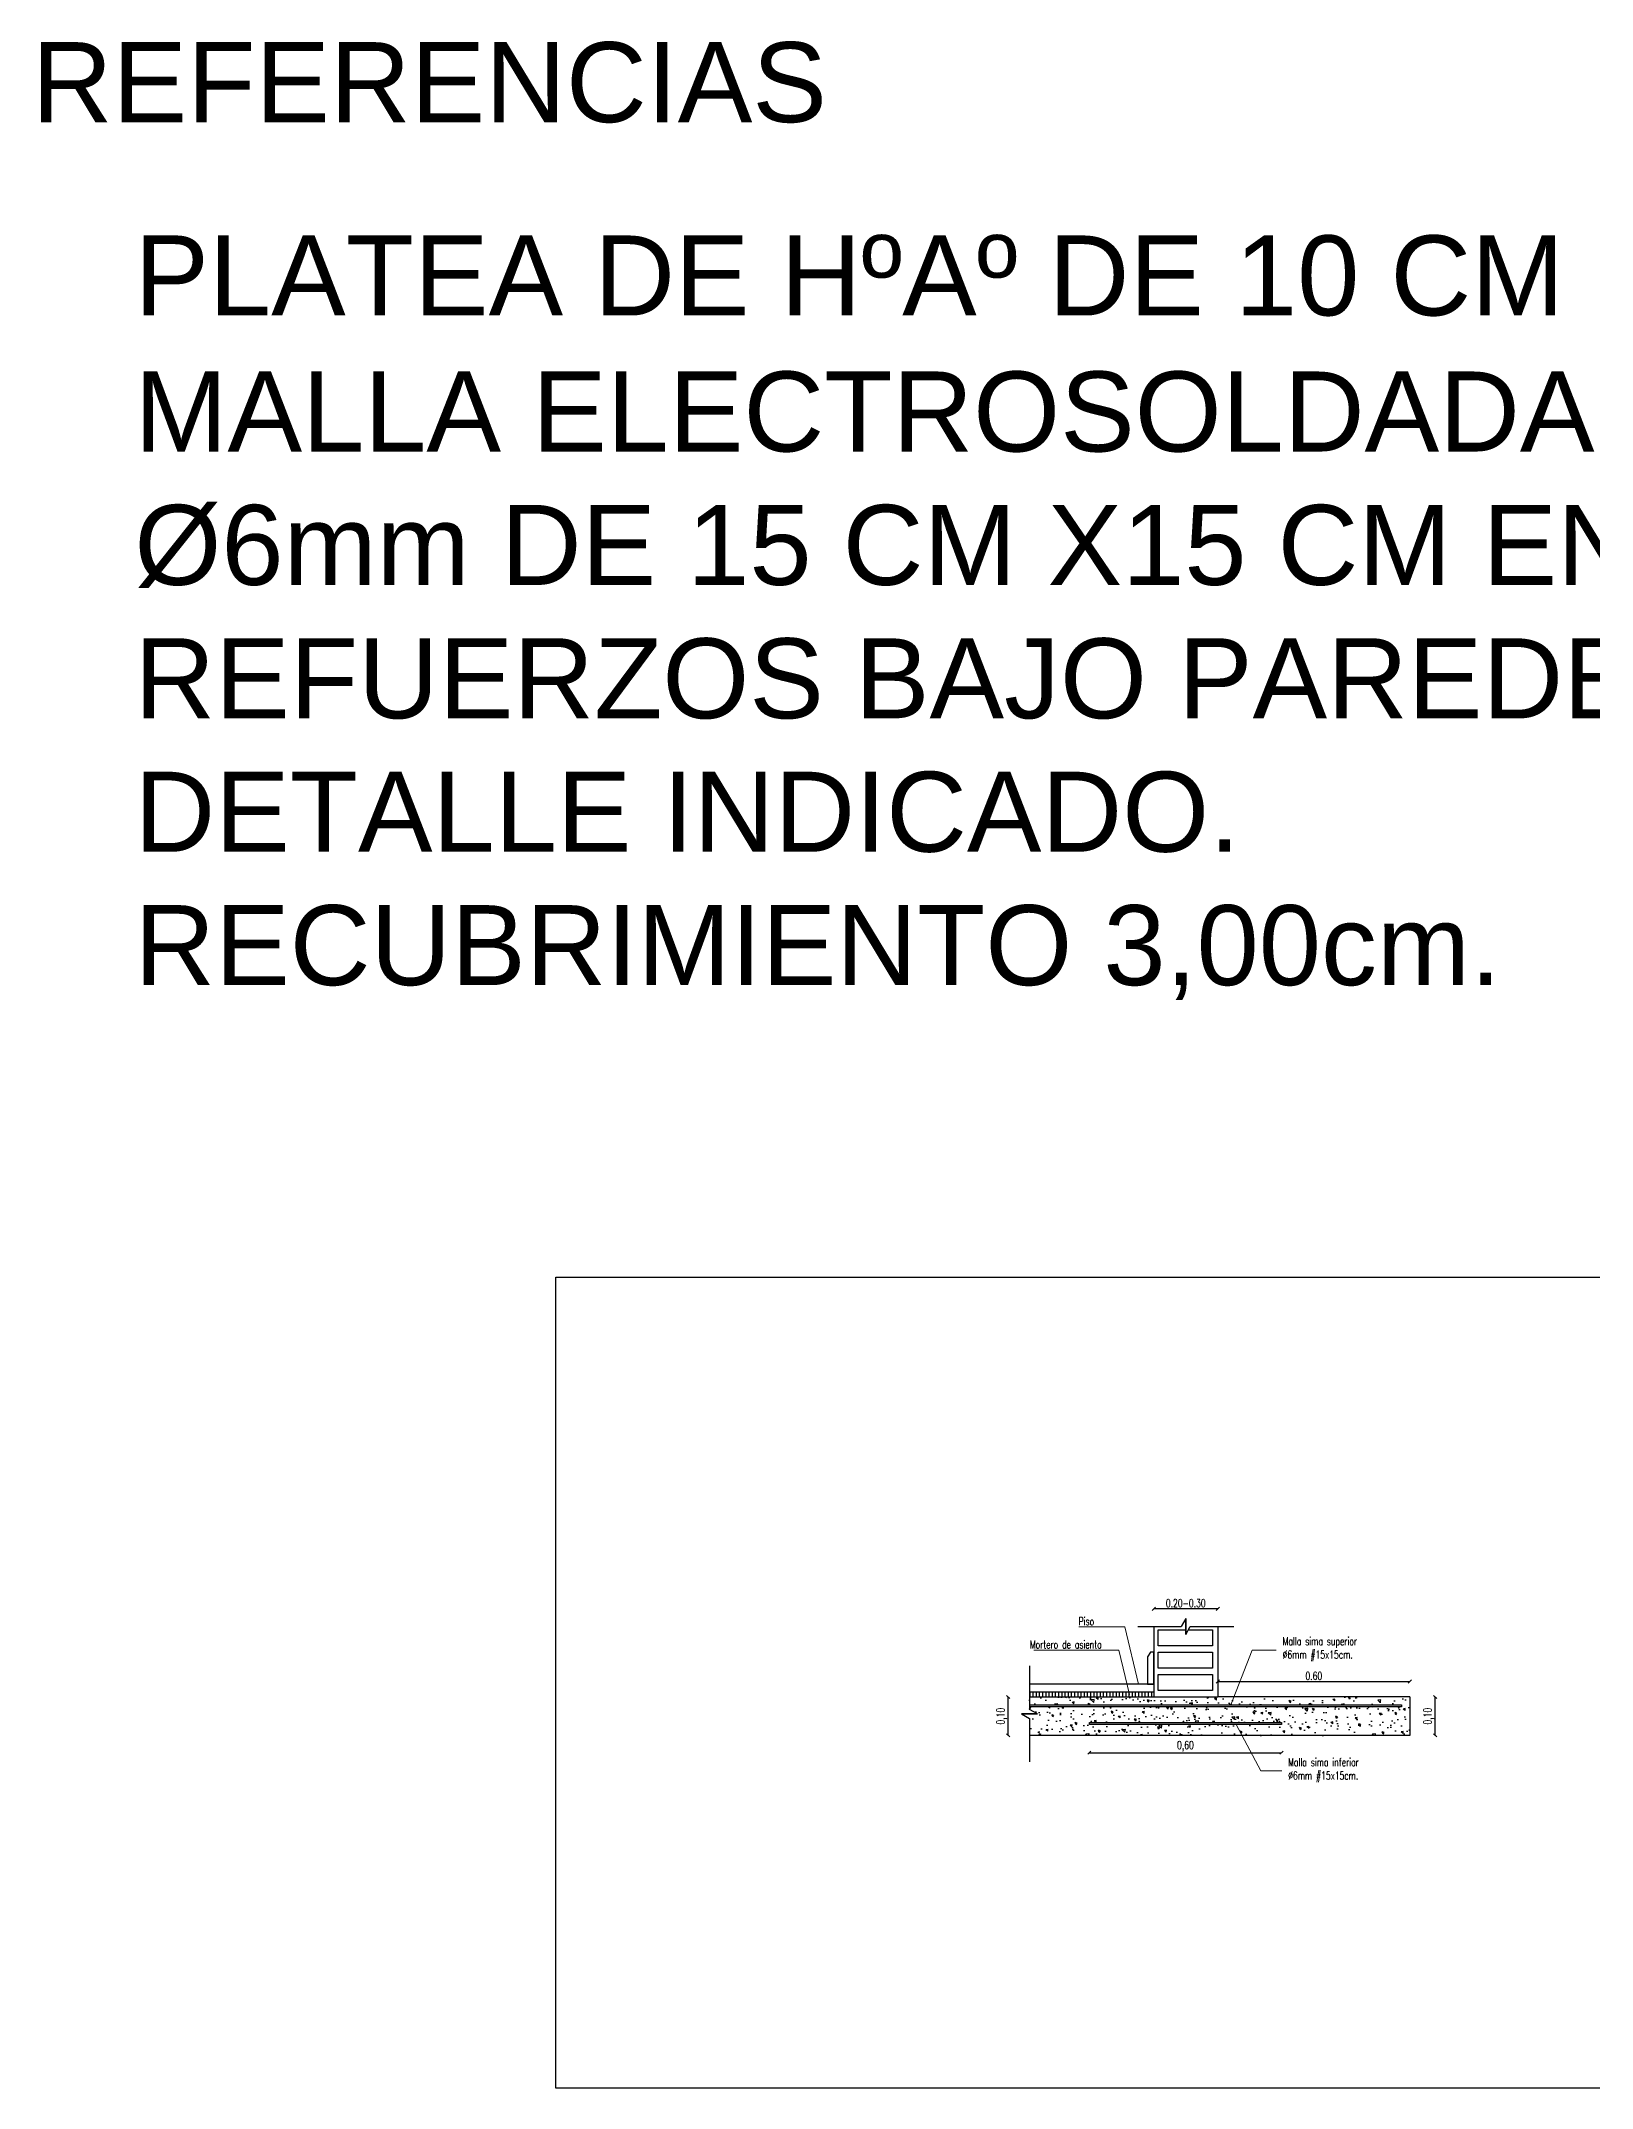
# Model space of a CAD drawing. Header units: millimetres. Extents: x 228 to 428, y 156 to 192.
# Drawn here: x 350.06 to 354.91, y 184.34 to 190.73 of the extents above; entities that cross this region are included whole.
import ezdxf
from ezdxf import colors
from ezdxf.entities.mleader import LeaderData, LeaderLine
from ezdxf.math import Vec2, Vec3

# ---------------------------------------------------------------- set-up
doc = ezdxf.new("R2010")
doc.units = ezdxf.units.MM
doc.header["$LTSCALE"] = 0.1
doc.header["$MEASUREMENT"] = 0
doc.header["$PDMODE"] = 3
doc.header["$PDSIZE"] = 0.1
doc.layers.get('DEFPOINTS').update_dxf_attribs({"color": 1})
doc.layers.add('00-COTAS', color=1, linetype='Continuous', lineweight=9)
doc.layers.add('referencias', color=1, linetype='Continuous', lineweight=5)
for name, color, linetype in [('00-muros-a', 2, 'Continuous'), ('armadura', 10, 'Continuous'), ('CORTE-3', 3, 'Continuous'), ('corte2', 2, 'Continuous'), ('corte5', 5, 'Continuous'), ('FUNDACIONES-TEXTOS', 2, 'Continuous'), ('LADRILLOS', 3, 'Continuous'), ('TRAMAS', 8, 'Continuous')]:
    doc.layers.add(name, color=color, linetype=linetype)
doc.styles.add('COTAS', font='ROMANS.shx', dxfattribs={"width": 0.7})
doc.dimstyles.new('COTA-20', dxfattribs={"dimscale": 1.75, "dimtxt": 0.015, "dimasz": 0.004, "dimexe": 0.08, "dimexo": 0.1, "dimgap": 0.005, "dimtad": 1, "dimzin": 0, "dimdsep": 46, "dimtxsty": 'COTAS', "dimblk": 'DOT', "dimcen": 0.1, "dimse1": 1, "dimse2": 1, "dimclrd": 256, "dimclre": 256, "dimclrt": 256, "dimadec": 0, "dimazin": 0, "dimtfac": 1, "dimtix": 1, "dimtmove": 2, "dimatfit": 3, "dimldrblk": 'DOT', "dimfxl": 0, "dimtolj": 1, "dimtzin": 0, "dimarcsym": 0})

# ---------------------------------------------------------------- blocks, each defined once
blk = doc.blocks.new('_Oblique')
at = {"color": 0, "linetype": 'ByBlock', "lineweight": -2}
blk.add_line((-0.5, -0.5), (0.5, 0.5), dxfattribs=at)
blk = doc.blocks.new('*D99')
at = {"layer": '00-COTAS', "lineweight": -2, "transparency": 16777216}
blk.add_line((354.4171, 185.4412), (354.4171, 185.5612), dxfattribs=at)
at = {"layer": 'DEFPOINTS', "color": 0, "transparency": 16777216}
for p in [(354.338, 185.5612), (354.4171, 185.5612), (354.338, 185.4412)]:
    blk.add_point(p, dxfattribs=at)
at = {"layer": '00-COTAS', "lineweight": -2, "transparency": 16777216, "xscale": 0.01, "yscale": 0.01, "zscale": 0.01}
for p, rotation in [((354.4171, 185.5612), 90), ((354.4171, 185.4412), 270)]:
    blk.add_blockref('_Oblique', p, dxfattribs=dict(at, rotation=rotation))
at = {"layer": '00-COTAS', "transparency": 16777216, "insert": (354.3972, 185.5012), "char_height": 0.025, "attachment_point": 5, "rotation": 90, "style": 'COTAS'}
blk.add_mtext('\\A1;0,10', dxfattribs=at)
blk = doc.blocks.new('_Dot')
at = {"color": 0, "linetype": 'ByBlock', "lineweight": -2}
blk.add_line((-0.5, 0), (-1, 0), dxfattribs=at)
at = {"color": 0, "linetype": 'ByBlock', "const_width": 0.5}
blk.add_lwpolyline([(-0.25, 0, 1), (0.25, 0, 1)], format="xyb", close=True, dxfattribs=at)
blk = doc.blocks.new('*D83')
at = {"layer": '00-COTAS', "lineweight": -2, "transparency": 16777216}
blk.add_line((353.738, 185.6096), (354.338, 185.6096), dxfattribs=at)
at = {"layer": 'DEFPOINTS', "color": 0, "transparency": 16777216}
for p in [(354.338, 185.6096), (353.738, 185.5629), (354.338, 185.4629)]:
    blk.add_point(p, dxfattribs=at)
at = {"layer": '00-COTAS', "lineweight": -2, "transparency": 16777216, "xscale": 0.01, "yscale": 0.01, "zscale": 0.01, "rotation": 180}
blk.add_blockref('_Oblique', (353.738, 185.6096), dxfattribs=at)
at = {"layer": '00-COTAS', "lineweight": -2, "transparency": 16777216, "xscale": 0.01, "yscale": 0.01, "zscale": 0.01}
blk.add_blockref('_Oblique', (354.338, 185.6096), dxfattribs=at)
at = {"layer": '00-COTAS', "transparency": 16777216, "insert": (354.038, 185.6271), "char_height": 0.025, "attachment_point": 5, "style": 'COTAS'}
blk.add_mtext('\\A1;0.60', dxfattribs=at)
blk = doc.blocks.new('_None')
blk = doc.blocks.new('*D76')
at = {"layer": '00-COTAS', "lineweight": -2, "transparency": 16777216}
blk.add_line((353.0832, 185.4412), (353.0832, 185.5612), dxfattribs=at)
at = {"layer": 'DEFPOINTS', "color": 0, "transparency": 16777216}
for p in [(353.0832, 185.5612), (353.1501, 185.5612), (353.1501, 185.4412)]:
    blk.add_point(p, dxfattribs=at)
at = {"layer": '00-COTAS', "lineweight": -2, "transparency": 16777216, "xscale": 0.01, "yscale": 0.01, "zscale": 0.01}
for p, rotation in [((353.0832, 185.5612), 90), ((353.0832, 185.4412), 270)]:
    blk.add_blockref('_Oblique', p, dxfattribs=dict(at, rotation=rotation))
at = {"layer": '00-COTAS', "transparency": 16777216, "insert": (353.0633, 185.5012), "char_height": 0.025, "attachment_point": 5, "rotation": 90, "style": 'COTAS'}
blk.add_mtext('\\A1;0,10', dxfattribs=at)
blk = doc.blocks.new('*D79')
at = {"layer": '00-COTAS', "lineweight": -2, "transparency": 16777216}
blk.add_line((353.738, 185.8368), (353.538, 185.8368), dxfattribs=at)
at = {"layer": 'DEFPOINTS', "color": 0, "transparency": 16777216}
for p in [(353.538, 185.8368), (353.538, 185.7814), (353.738, 185.7814)]:
    blk.add_point(p, dxfattribs=at)
at = {"layer": '00-COTAS', "lineweight": -2, "transparency": 16777216, "xscale": 0.01, "yscale": 0.01, "zscale": 0.01, "rotation": 180}
blk.add_blockref('_Oblique', (353.538, 185.8368), dxfattribs=at)
at = {"layer": '00-COTAS', "lineweight": -2, "transparency": 16777216, "xscale": 0.01, "yscale": 0.01, "zscale": 0.01}
blk.add_blockref('_Oblique', (353.738, 185.8368), dxfattribs=at)
at = {"layer": '00-COTAS', "transparency": 16777216, "insert": (353.638, 185.8543), "char_height": 0.025, "width": 0.053333, "attachment_point": 5, "style": 'COTAS'}
blk.add_mtext('\\A1;0.20-0.30', dxfattribs=at)
blk = doc.blocks.new('*D82')
at = {"layer": '00-COTAS', "lineweight": -2, "transparency": 16777216}
blk.add_line((353.3369, 185.3872), (353.9369, 185.3872), dxfattribs=at)
at = {"layer": 'DEFPOINTS', "color": 0, "transparency": 16777216}
for p in [(353.3369, 185.4912), (353.9369, 185.4912), (353.9369, 185.3872)]:
    blk.add_point(p, dxfattribs=at)
at = {"layer": '00-COTAS', "lineweight": -2, "transparency": 16777216, "xscale": 0.01, "yscale": 0.01, "zscale": 0.01, "rotation": 180}
blk.add_blockref('_Oblique', (353.3369, 185.3872), dxfattribs=at)
at = {"layer": '00-COTAS', "lineweight": -2, "transparency": 16777216, "xscale": 0.01, "yscale": 0.01, "zscale": 0.01}
blk.add_blockref('_Oblique', (353.9369, 185.3872), dxfattribs=at)
at = {"layer": '00-COTAS', "transparency": 16777216, "insert": (353.6369, 185.4071), "char_height": 0.025, "attachment_point": 5, "style": 'COTAS'}
blk.add_mtext('\\A1;0,60', dxfattribs=at)

msp = doc.modelspace()

# ---------------------------------------------------------------- hatches: boundary and pattern name
at = {"layer": 'armadura'}
for points in [[(353.2562, 185.5271, -1), (353.2502, 185.5271, -1)], [(353.4062, 185.5271, -1), (353.4002, 185.5271, -1)], [(353.5562, 185.5271, -1), (353.5502, 185.5271, -1)], [(353.7062, 185.5271, -1), (353.7002, 185.5271, -1)], [(353.8562, 185.5271, -1), (353.8502, 185.5271, -1)], [(354.0062, 185.5271, -1), (354.0002, 185.5271, -1)], [(354.1562, 185.5271, -1), (354.1502, 185.5271, -1)], [(354.3062, 185.5271, -1), (354.3002, 185.5271, -1)], [(353.34, 185.4844, 1), (353.346, 185.4844, 1)], [(353.49, 185.4844, 1), (353.496, 185.4844, 1)], [(353.6276, 185.4844, 1), (353.6336, 185.4844, 1)], [(353.7777, 185.4844, 1), (353.7837, 185.4844, 1)], [(353.9277, 185.4844, 1), (353.9337, 185.4844, 1)]]:
    msp.add_hatch(color=256, dxfattribs=at).paths.add_polyline_path(points)
at = {"layer": 'corte2'}
h = msp.add_hatch(dxfattribs=at)
h.set_pattern_fill('_USER', color=256, scale=0.01, angle=90, style=0, pattern_type=0)
h.set_pattern_definition([(90, (124.161501, 47.583376), (-0.01, 6e-19), [])])
h.paths.add_polyline_path([(353.538, 185.5762), (353.1501, 185.5762), (353.1501, 185.5612), (353.538, 185.5612)])
at = {"layer": 'TRAMAS'}
h = msp.add_hatch(dxfattribs=at)
h.set_pattern_fill('AR-CONC', color=256, scale=0.01, angle=90, style=0)
h.set_pattern_definition([(140, (124.1615, 47.583376), (0.006275213, 0.071726018), [0.0075, -0.0825]), (85, (124.1615, 47.583376), (-0.075219213, -0.013875133), [0.006, -0.066]), (190.451444, (124.162024, 47.58935), (-0.068943999, 0.057850885), [0.00637402, -0.070114211]), (136.1842, (124.1415, 47.58338), (0.016551928, 0.106724133), [0.01125, -0.12375]), (186.635635, (124.14288, 47.59227), (-0.09741186, 0.093466195), [0.009561034, -0.105171376]), (81.184164, (124.1415, 47.58338), (-0.09741186, 0.093466195), [0.009, -0.099]), (111, (124.1465, 47.593376), (0.040261889, 0.059690705), [0.0075, -0.0825]), (56, (124.1465, 47.593376), (-0.072515005, 0.024331533), [0.006, -0.066]), (161.451445, (124.149856, 47.59835), (-0.032253115, 0.084022238), [0.006374019, -0.070114211]), (127.5, (124.1615, 47.583376), (-0.0332893854, 0.0012159855), [0, -0.0652, 0, -0.067, 0, -0.06625]), (97.5, (124.1615, 47.583376), (-0.039441171, 0.0263069537), [0, -0.0382, 0, -0.0637, 0, -0.02525]), (57.5, (124.1615, 47.561076), (0.0022554872, 0.0533822436), [0, -0.025, 0, -0.078, 0, -0.1035]), (47.5, (124.1615, 47.551076), (-0.010010498, 0.058318617), [0, -0.0325, 0, -0.0518, 0, -0.0735])])
h.paths.add_polyline_path([(353.7576, 185.4752), (353.3369, 185.4752), (353.3369, 185.4812), (353.9369, 185.4812), (353.9369, 185.4752), (353.7576, 185.4752), (353.7828, 185.4412), (354.338, 185.4412), (354.338, 185.5612), (353.738, 185.5612), (353.1501, 185.5612), (353.1501, 185.5362), (354.3116, 185.5362), (354.3116, 185.5302), (353.1501, 185.5302), (353.1501, 185.5223), (353.1751, 185.5082), (353.1251, 185.5082), (353.1501, 185.4941), (353.1501, 185.4412), (353.7828, 185.4412)])
h.paths.add_polyline_path([(353.7443, 185.4932, -1), (353.7473, 185.4892, -1)], flags=16)

# ---------------------------------------------------------------- linework, layer by layer
for p, q in [((353.488, 185.7814), (353.6239, 185.7814)), ((353.638, 185.8064), (353.6239, 185.7814)), ((353.638, 185.8064), (353.638, 185.7564)), ((353.638, 185.7564), (353.638, 185.8064)), ((353.638, 185.7564), (353.6521, 185.7814)), ((353.6521, 185.7814), (353.788, 185.7814)), ((353.1501, 185.6582), (353.1501, 185.5223)), ((353.1751, 185.5082), (353.1501, 185.5223)), ((353.1751, 185.5082), (353.1251, 185.5082)), ((353.1251, 185.5082), (353.1751, 185.5082)), ((353.1251, 185.5082), (353.1501, 185.4941)), ((353.1501, 185.4941), (353.1501, 185.3582))]:
    msp.add_line(p, q)
msp.add_lwpolyline([(351.6705, 186.8723), (359.7519, 186.8723), (359.7519, 184.3395), (351.6705, 184.3395)], close=True)
at = {"layer": '00-muros-a'}
for p, q in [((353.538, 185.7814), (353.538, 185.5612)), ((353.738, 185.7814), (353.738, 185.5612)), ((353.1501, 185.5612), (353.738, 185.5612)), ((354.338, 185.5612), (353.738, 185.5612)), ((354.338, 185.5612), (354.338, 185.4412)), ((354.338, 185.4412), (353.1501, 185.4412))]:
    msp.add_line(p, q, dxfattribs=at)
at = {"layer": 'armadura'}
msp.add_lwpolyline([(353.1501, 185.5362), (354.3116, 185.5362), (354.3116, 185.5302), (353.1501, 185.5302)], dxfattribs=at)
msp.add_lwpolyline([(353.9369, 185.4752), (353.3369, 185.4752), (353.3369, 185.4812), (353.9369, 185.4812)], close=True, dxfattribs=at)
at = {"layer": 'CORTE-3'}
msp.add_line((353.538, 185.5762), (353.1501, 185.5762), dxfattribs=at)
at = {"layer": 'corte5'}
msp.add_line((353.538, 185.6012), (353.1501, 185.6012), dxfattribs=at)
msp.add_lwpolyline([(353.518, 185.6012), (353.538, 185.6012), (353.538, 185.7012), (353.5282, 185.7012), (353.518, 185.6862)], close=True, dxfattribs=at)
at = {"layer": 'LADRILLOS'}
msp.add_lwpolyline([(353.6463, 185.7712), (353.7219, 185.7712), (353.7219, 185.7212), (353.5519, 185.7212), (353.5519, 185.7712), (353.638, 185.7712)], dxfattribs=at)
for points in [[(353.5519, 185.7012), (353.7219, 185.7012), (353.7219, 185.6512), (353.5519, 185.6512)], [(353.5519, 185.6312), (353.7219, 185.6312), (353.7219, 185.5812), (353.5519, 185.5812)]]:
    msp.add_lwpolyline(points, close=True, dxfattribs=at)

# ---------------------------------------------------------------- texts
at = {"layer": 'FUNDACIONES-TEXTOS', "char_height": 0.25}
for s, insert, width, attachment_point in [('\\pxql;{\\fArial|b0|i0|c0|p34;REFERENCIAS}', (359.8767, 190.7306), 9.843168, 3), ('{\\fArial|b0|i0|c0|p34;PLATEA DE HºAº DE 10 CM DE ESPESOR.}', (350.3541, 190.1268), 9.843168, 1), ('\\pxql;{\\fArial|b0|i0|c0|p34;MALLA ELECTROSOLDADA DE HIERRO DE \\P\\pq*;%%C6mm DE 15 CM X15 CM EN CARA SUPERIOR.\\P\\pql;REFUERZOS BAJO PAREDES SEGÚN\\PDETALLE INDICADO.\\PRECUBRIMIENTO 3,00cm.}', (350.3541, 189.7018), 11.783286, 1)]:
    msp.add_mtext(s, dxfattribs=dict(at, insert=insert, width=width, attachment_point=attachment_point))

# ---------------------------------------------------------------- dimensions: what is measured, and where the dimension line sits
at = {"layer": '00-COTAS'}
for base, p1, p2, angle, text, picture, middle in [((353.538, 185.8368), (353.738, 185.7814), (353.538, 185.7814), 180, '<>-0.30', '*D79', (353.638, 185.8543)), ((353.0832, 185.5612), (353.1501, 185.4412), (353.1501, 185.5612), 90, '0,10', '*D76', (353.0633, 185.5012)), ((354.4171, 185.5612), (354.338, 185.4412), (354.338, 185.5612), 90, '0,10', '*D99', (354.3972, 185.5012))]:
    dim = msp.add_linear_dim(base=base, p1=p1, p2=p2, angle=angle, text=text, dimstyle='COTA-20', override={"dimscale": 1, "dimtxt": 0.025, "dimasz": 0.01, "dimblk1": 'Oblique', "dimblk2": 'Oblique', "dimsah": 1}, dxfattribs=at)
    dim.commit()
    dim.dimension.update_dxf_attribs({"geometry": picture, "text_midpoint": middle})
dim = msp.add_linear_dim(base=(354.338, 185.6096), p1=(353.738, 185.5629), p2=(354.338, 185.4629), angle=180, dimstyle='COTA-20', override={"dimscale": 1, "dimtxt": 0.025, "dimasz": 0.01, "dimblk1": 'Oblique', "dimblk2": 'Oblique', "dimsah": 1}, dxfattribs=at)
dim.commit()
dim.dimension.update_dxf_attribs({"geometry": '*D83', "text_midpoint": (354.038, 185.6271)})
dim = msp.add_linear_dim(base=(353.9369, 185.3872), p1=(353.3369, 185.4912), p2=(353.9369, 185.4912), text='0,60', dimstyle='COTA-20', override={"dimscale": 1, "dimtxt": 0.025, "dimasz": 0.01, "dimblk1": 'Oblique', "dimblk2": 'Oblique', "dimsah": 1}, dxfattribs=at)
dim.commit()
dim.dimension.update_dxf_attribs({"geometry": '*D82', "text_midpoint": (353.6369, 185.4071)})

# ---------------------------------------------------------------- leaders
at = {"layer": 'referencias'}
ml = msp.add_multileader_mtext('Standard', dxfattribs=at)
ml.set_content('{\\C256;Piso}', color=2, style='COTAS')
ml.set_leader_properties(color=256, linetype='ByLayer', lineweight=-1)
ml.set_arrow_properties(name='NONE')
ml.build(insert=Vec2(0, 0))
ml.multileader.update_dxf_attribs({"text_left_attachment_type": 2, "text_right_attachment_type": 6, "dogleg_length": 0.01, "arrow_head_size": 0.01})
ctx = ml.context
ctx.base_point, ctx.char_height, ctx.arrow_head_size, ctx.landing_gap_size, ctx.plane_origin = Vec3(353.2838, 185.7976), 0.025, 0.01, 0.02, Vec3(353.0336, 185.5903)
ctx.left_attachment, ctx.right_attachment, ctx.text_align_type = 2, 6, 2
notes = []
notes.append((ctx, [(0, (1, 1, 0), (353.4478, 185.7801), (-1, 0), 0.0757, [(0, [(353.4906, 185.6012)], 0, [])])]))
ctx.mtext.insert, ctx.mtext.alignment, ctx.mtext.flow_direction = Vec3(353.3521, 185.8101), 3, 5
ml = msp.add_multileader_mtext('Standard', dxfattribs=at)
ml.set_content('{\\C256;Mortero de asiento}', color=2, style='COTAS')
ml.set_leader_properties(color=256, linetype='ByLayer', lineweight=-1)
ml.set_arrow_properties(name='NONE')
ml.build(insert=Vec2(0, 0))
ml.multileader.update_dxf_attribs({"text_left_attachment_type": 2, "text_right_attachment_type": 6, "dogleg_length": 0.01, "arrow_head_size": 0.01})
ctx = ml.context
ctx.base_point, ctx.char_height, ctx.arrow_head_size, ctx.landing_gap_size, ctx.plane_origin = Vec3(353.1037, 185.7254), 0.025, 0.01, 0.02, Vec3(353.0336, 185.4666)
ctx.left_attachment, ctx.right_attachment, ctx.text_align_type = 2, 6, 2
notes.append((ctx, [(0, (1, 1, 0), (353.4289, 185.7079), (-1, 0), 0.0335, [(0, [(353.4619, 185.5687)], 0, [])])]))
ctx.mtext.insert, ctx.mtext.alignment, ctx.mtext.flow_direction = Vec3(353.3754, 185.7379), 3, 5
ml = msp.add_multileader_mtext('Standard', dxfattribs=at)
ml.set_content('{\\C256;Malla sima superior\\P%%C6mm #15x15cm.}', color=2, style='COTAS')
ml.set_leader_properties(color=256, linetype='ByLayer', lineweight=-1)
ml.set_arrow_properties(name='NONE')
ml.build(insert=Vec2(0, 0))
ml.multileader.update_dxf_attribs({"text_left_attachment_type": 2, "text_right_attachment_type": 6, "dogleg_length": 0.01, "arrow_head_size": 0.01})
ctx = ml.context
ctx.base_point, ctx.char_height, ctx.arrow_head_size, ctx.landing_gap_size, ctx.plane_origin = Vec3(353.9206, 185.7079), 0.025, 0.01, 0.02, Vec3(354.2401, 185.4666)
ctx.left_attachment, ctx.right_attachment = 2, 6
notes.append((ctx, [(0, (1, 1, 0), (353.8449, 185.7079), (1, 0), 0.0757, [(0, [(353.779, 185.5362)], 0, [])])]))
ctx.mtext.insert, ctx.mtext.flow_direction = Vec3(353.9406, 185.7478), 5
ml = msp.add_multileader_mtext('Standard', dxfattribs=at)
ml.set_content('{\\C256;Malla sima inferior\\P%%C6mm #15x15cm.}', color=2, style='COTAS')
ml.set_leader_properties(color=256, linetype='ByLayer', lineweight=-1)
ml.set_arrow_properties(name='NONE')
ml.build(insert=Vec2(0, 0))
ml.multileader.update_dxf_attribs({"text_left_attachment_type": 2, "text_right_attachment_type": 6, "dogleg_length": 0.01, "arrow_head_size": 0.01})
ctx = ml.context
ctx.base_point, ctx.char_height, ctx.arrow_head_size, ctx.landing_gap_size, ctx.plane_origin = Vec3(353.9379, 185.3301), 0.025, 0.01, 0.02, Vec3(354.2401, 185.4912)
ctx.left_attachment, ctx.right_attachment = 2, 6
notes.append((ctx, [(0, (1, 1, 0), (353.8726, 185.3301), (1, 0), 0.0653, [(0, [(353.7953, 185.4752)], 0, [])])]))
ctx.mtext.insert, ctx.mtext.flow_direction = Vec3(353.9579, 185.37), 5
for ctx, leaders in notes:
    for number, flags, end, landing, length, lines in leaders:
        leader = LeaderData()
        leader.index, (leader.has_last_leader_line, leader.has_dogleg_vector, leader.attachment_direction) = number, flags
        leader.last_leader_point, leader.dogleg_vector, leader.dogleg_length = Vec3(end), Vec3(landing), length
        for number, points, colour, breaks in lines:
            line = LeaderLine()
            line.index, line.vertices, line.color, line.breaks = number, Vec3.list(points), colors.encode_raw_color(colour), breaks
            leader.lines.append(line)
        ctx.leaders.append(leader)

doc.saveas('drawing.dxf')
